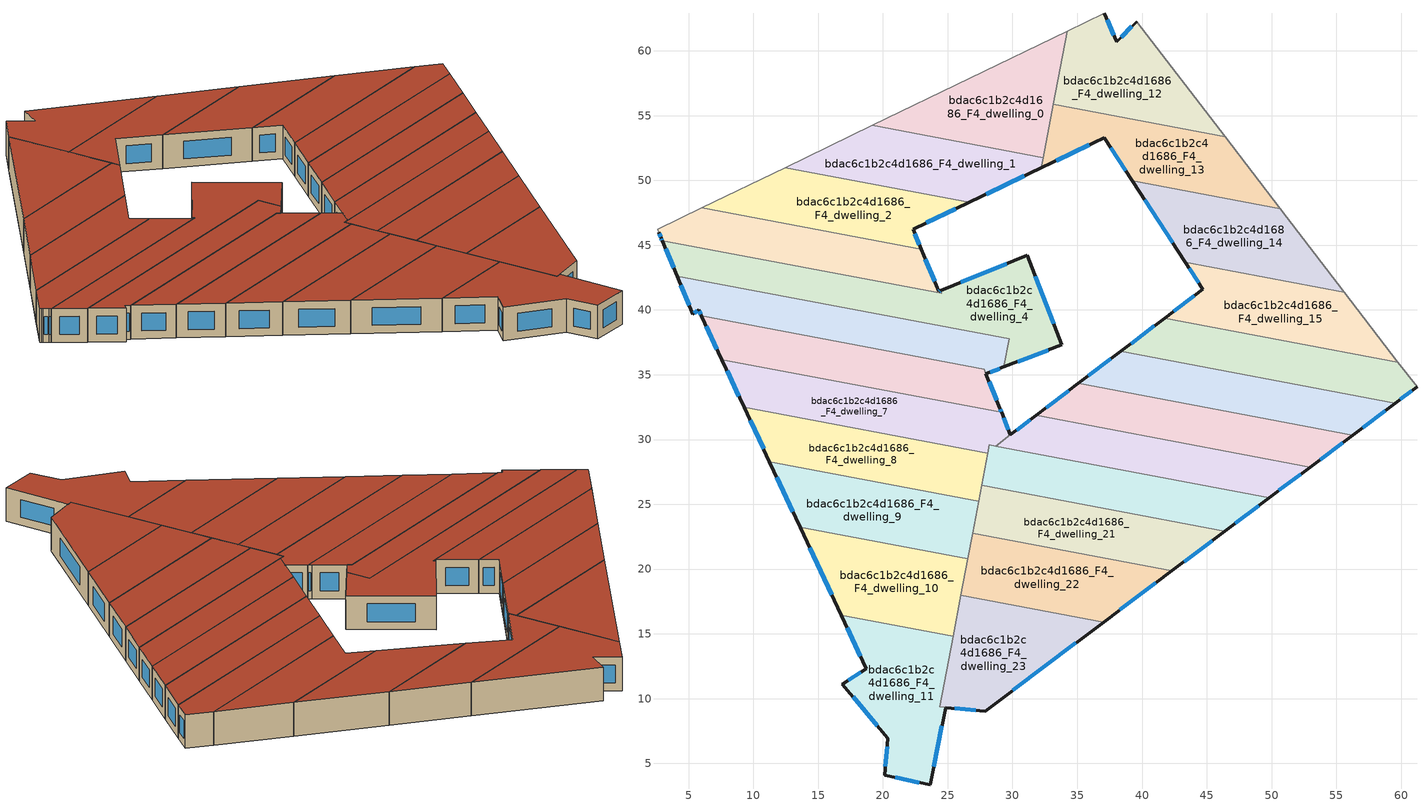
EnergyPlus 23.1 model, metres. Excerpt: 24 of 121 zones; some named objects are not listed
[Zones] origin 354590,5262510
bdac6c1b2c4d1686_F4_dwelling_0
 floor to bdac6c1b2c4d1686_F3_dwelling_0 (EU_floor_Construction): 34.23,61.53 32.39,51.75 19.18,54.24 z12
 wall adiabatic (EU_wall_Construction): 34.23,61.53 19.18,54.24 z12:15
 wall to bdac6c1b2c4d1686_F4_dwelling_1 (EU_wall_Construction): 19.18,54.24 32.39,51.75 z12:15
 wall to bdac6c1b2c4d1686_F4_dwelling_12 (EU_wall_Construction): 33.16,55.86 34.23,61.53 z12:15
 wall to bdac6c1b2c4d1686_F4_dwelling_13 (EU_wall_Construction): 32.39,51.75 33.16,55.86 z12:15
 roof outside (EU_roof_Construction): 32.39,51.75 34.23,61.53 19.18,54.24 z15
bdac6c1b2c4d1686_F4_dwelling_1
 floor to bdac6c1b2c4d1686_F3_dwelling_1 (EU_floor_Construction): 32.39,51.75 32.24,50.97 26.66,48.3 12.45,50.98 19.18,54.24 z12
 wall outside (EU_wall_Construction): 26.66,48.3 32.24,50.97 z12:15
 wall to bdac6c1b2c4d1686_F4_dwelling_2 (EU_wall_Construction): 12.45,50.98 26.66,48.3 z12:15
 wall adiabatic (EU_wall_Construction): 19.18,54.24 12.45,50.98 z12:15
 wall to bdac6c1b2c4d1686_F4_dwelling_13 (EU_wall_Construction): 32.24,50.97 32.39,51.75 z12:15
 window (EU_Window_Construction): 27.97,48.93 30.93,50.34 z12.7:14.3
 roof outside (EU_roof_Construction): 32.24,50.97 32.39,51.75 19.18,54.24 12.45,50.98 26.66,48.3 z15
bdac6c1b2c4d1686_F4_dwelling_10
 floor to bdac6c1b2c4d1686_F3_dwelling_10 (EU_floor_Construction): 26.55,20.8 25.42,14.81 16.79,16.44 13.61,23.24 z12
 wall outside (EU_wall_Construction): 13.61,23.24 16.79,16.44 z12:15
 wall to bdac6c1b2c4d1686_F4_dwelling_9 (EU_wall_Construction): 26.55,20.8 13.61,23.24 z12:15
 wall to bdac6c1b2c4d1686_F4_dwelling_11 (EU_wall_Construction): 16.79,16.44 25.42,14.81 z12:15
 wall to bdac6c1b2c4d1686_F4_dwelling_23 (EU_wall_Construction): 25.42,14.81 26.02,18 z12:15
 wall to bdac6c1b2c4d1686_F4_dwelling_22 (EU_wall_Construction): 26.02,18 26.55,20.8 z12:15
 window (EU_Window_Construction): 14.35,21.64 16.04,18.03 z12.7:14.3
 roof outside (EU_roof_Construction): 25.42,14.81 26.55,20.8 13.61,23.24 16.79,16.44 z15
bdac6c1b2c4d1686_F4_dwelling_11
 floor to bdac6c1b2c4d1686_F3_dwelling_11 (EU_floor_Construction): 25.42,14.81 24.39,9.36 24.84,9.32 23.64,3.35 20.13,4.1 20.39,6.94 16.88,11.12 18.72,12.31 16.79,16.44 z12
 wall outside (EU_wall_Construction): 16.79,16.44 18.72,12.31 16.88,11.12 20.39,6.94 20.13,4.1 23.64,3.35 24.84,9.31 z12:15
 wall to bdac6c1b2c4d1686_F4_dwelling_23 (EU_wall_Construction): 24.84,9.32 24.39,9.36 25.42,14.81 z12:15
 window (EU_Window_Construction): 17.7,10.14 19.57,7.92 / 18.29,12.03 17.31,11.4 / 17.24,15.47 18.27,13.28 / 23.92,4.75 24.56,7.91 / 20.96,3.93 22.82,3.53 / 20.33,6.28 20.19,4.77 z12.7:14.3
 roof outside (EU_roof_Construction): 23.64,3.35 24.84,9.31 24.39,9.36 25.42,14.81 16.79,16.44 18.72,12.31 16.88,11.12 20.39,6.94 20.13,4.1 z15
bdac6c1b2c4d1686_F4_dwelling_12
 floor to bdac6c1b2c4d1686_F3_dwelling_12 (EU_floor_Construction): 39.59,62.24 46.41,53.36 33.16,55.86 34.23,61.53 37.08,62.91 38.04,60.7 z12
 wall outside (EU_wall_Construction): 39.59,62.24 38.04,60.7 37.08,62.91 z12:15
 wall adiabatic (EU_wall_Construction): 46.41,53.36 39.59,62.24 / 37.08,62.91 34.23,61.53 z12:15
 wall to bdac6c1b2c4d1686_F4_dwelling_13 (EU_wall_Construction): 33.16,55.86 46.41,53.36 z12:15
 window (EU_Window_Construction): 39.23,61.88 38.41,61.06 / 37.82,61.22 37.31,62.39 z12.7:14.3
 roof outside (EU_roof_Construction): 46.41,53.36 39.59,62.24 38.04,60.7 37.08,62.91 34.23,61.53 33.16,55.86 z15
bdac6c1b2c4d1686_F4_dwelling_13
 floor to bdac6c1b2c4d1686_F3_dwelling_13 (EU_floor_Construction): 46.41,53.36 50.66,47.83 39.23,49.99 37.08,53.28 32.24,50.97 33.16,55.86 z12
 wall outside (EU_wall_Construction): 32.24,50.97 37.08,53.28 39.23,49.99 z12:15
 wall adiabatic (EU_wall_Construction): 50.66,47.83 46.41,53.36 z12:15
 wall to bdac6c1b2c4d1686_F4_dwelling_14 (EU_wall_Construction): 39.23,49.99 50.66,47.83 z12:15
 window (EU_Window_Construction): 37.59,52.5 38.73,50.76 / 33.38,51.51 35.95,52.73 z12.7:14.3
 roof outside (EU_roof_Construction): 50.66,47.83 46.41,53.36 33.16,55.86 32.24,50.97 37.08,53.28 39.23,49.99 z15
bdac6c1b2c4d1686_F4_dwelling_14
 floor to bdac6c1b2c4d1686_F3_dwelling_14 (EU_floor_Construction): 50.66,47.83 55.6,41.39 43.33,43.7 39.23,49.99 z12
 wall outside (EU_wall_Construction): 39.23,49.99 43.33,43.7 z12:15
 wall to bdac6c1b2c4d1686_F4_dwelling_15 (EU_wall_Construction): 43.33,43.7 55.6,41.39 z12:15
 wall adiabatic (EU_wall_Construction): 55.6,41.39 50.66,47.83 z12:15
 window (EU_Window_Construction): 40.2,48.51 42.37,45.18 z12.7:14.3
 roof outside (EU_roof_Construction): 55.6,41.39 50.66,47.83 39.23,49.99 43.33,43.7 z15
bdac6c1b2c4d1686_F4_dwelling_15
 floor to bdac6c1b2c4d1686_F3_dwelling_15 (EU_floor_Construction): 55.6,41.39 59.75,35.98 41.76,39.37 44.71,41.6 43.33,43.7 z12
 wall outside (EU_wall_Construction): 43.33,43.7 44.71,41.6 41.76,39.37 z12:15
 wall adiabatic (EU_wall_Construction): 59.75,35.98 55.6,41.39 z12:15
 wall to bdac6c1b2c4d1686_F4_dwelling_16 (EU_wall_Construction): 41.76,39.37 59.75,35.98 z12:15
 window (EU_Window_Construction): 44.01,41.08 42.45,39.9 / 43.66,43.21 44.38,42.09 z12.7:14.3
 roof outside (EU_roof_Construction): 59.75,35.98 55.6,41.39 43.33,43.7 44.71,41.6 41.76,39.37 z15
bdac6c1b2c4d1686_F4_dwelling_16
 floor to bdac6c1b2c4d1686_F3_dwelling_16 (EU_floor_Construction): 59.75,35.98 61.22,34.06 59.55,32.81 38.36,36.81 41.76,39.37 z12
 wall outside (EU_wall_Construction): 59.55,32.81 61.22,34.06 / 41.76,39.37 38.36,36.81 z12:15
 wall adiabatic (EU_wall_Construction): 61.22,34.06 59.75,35.98 z12:15
 wall to bdac6c1b2c4d1686_F4_dwelling_17 (EU_wall_Construction): 38.36,36.81 59.55,32.81 z12:15
 window (EU_Window_Construction): 59.95,33.1 60.83,33.77 / 40.96,38.77 39.16,37.41 z12.7:14.3
 roof outside (EU_roof_Construction): 61.22,34.06 59.75,35.98 41.76,39.37 38.36,36.81 59.55,32.81 z15
bdac6c1b2c4d1686_F4_dwelling_17
 floor to bdac6c1b2c4d1686_F3_dwelling_17 (EU_floor_Construction): 59.55,32.81 56.27,30.34 35.09,34.34 38.36,36.81 z12
 wall outside (EU_wall_Construction): 56.27,30.34 59.55,32.81 / 38.36,36.81 35.09,34.34 z12:15
 wall to bdac6c1b2c4d1686_F4_dwelling_18 (EU_wall_Construction): 35.09,34.34 56.27,30.34 z12:15
 window (EU_Window_Construction): 57.04,30.92 58.78,32.23 / 37.59,36.23 35.86,34.92 z12.7:14.3
 roof outside (EU_roof_Construction): 59.55,32.81 38.36,36.81 35.09,34.34 56.27,30.34 z15
bdac6c1b2c4d1686_F4_dwelling_18
 floor to bdac6c1b2c4d1686_F3_dwelling_18 (EU_floor_Construction): 56.27,30.34 52.99,27.88 31.83,31.87 35.09,34.34 z12
 wall outside (EU_wall_Construction): 52.99,27.88 56.27,30.34 / 35.09,34.34 31.83,31.87 z12:15
 wall to bdac6c1b2c4d1686_F4_dwelling_19 (EU_wall_Construction): 31.83,31.87 52.99,27.88 z12:15
 window (EU_Window_Construction): 53.76,28.46 55.5,29.77 / 34.33,33.76 32.6,32.45 z12.7:14.3
 roof outside (EU_roof_Construction): 56.27,30.34 35.09,34.34 31.83,31.87 52.99,27.88 z15
bdac6c1b2c4d1686_F4_dwelling_19
 floor to bdac6c1b2c4d1686_F3_dwelling_19 (EU_floor_Construction): 52.99,27.88 49.83,25.51 28.7,29.5 29.85,30.38 31.83,31.87 z12
 wall outside (EU_wall_Construction): 49.83,25.51 52.99,27.88 / 31.83,31.87 29.85,30.38 z12:15
 wall to bdac6c1b2c4d1686_F4_dwelling_20 (EU_wall_Construction): 28.7,29.5 49.83,25.51 z12:15
 wall to bdac6c1b2c4d1686_F4_dwelling_7 (EU_wall_Construction): 29.84,30.37 28.7,29.5 z12:15
 window (EU_Window_Construction): 50.57,26.07 52.24,27.32 / 31.36,31.52 30.31,30.73 z12.7:14.3
 roof outside (EU_roof_Construction): 52.99,27.88 31.83,31.87 29.85,30.38 28.7,29.5 49.83,25.51 z15
bdac6c1b2c4d1686_F4_dwelling_2
 floor to bdac6c1b2c4d1686_F3_dwelling_2 (EU_floor_Construction): 26.66,48.3 22.33,46.24 22.97,44.67 6.03,47.87 12.45,50.98 z12
 wall outside (EU_wall_Construction): 22.97,44.67 22.33,46.24 26.66,48.3 z12:15
 wall to bdac6c1b2c4d1686_F4_dwelling_3 (EU_wall_Construction): 6.03,47.87 22.97,44.67 z12:15
 wall adiabatic (EU_wall_Construction): 12.45,50.98 6.03,47.87 z12:15
 window (EU_Window_Construction): 23.34,46.72 25.64,47.82 / 22.82,45.04 22.48,45.87 z12.7:14.3
 roof outside (EU_roof_Construction): 26.66,48.3 12.45,50.98 6.03,47.87 22.97,44.67 22.33,46.24 z15
bdac6c1b2c4d1686_F4_dwelling_20
 floor to bdac6c1b2c4d1686_F3_dwelling_20 (EU_floor_Construction): 49.83,25.51 46.39,22.92 27.62,26.47 28.21,29.59 z12
 wall outside (EU_wall_Construction): 46.39,22.92 49.83,25.51 z12:15
 wall to bdac6c1b2c4d1686_F4_dwelling_21 (EU_wall_Construction): 27.62,26.47 46.39,22.92 z12:15
 wall to bdac6c1b2c4d1686_F4_dwelling_8 (EU_wall_Construction): 28.08,28.94 27.62,26.47 z12:15
 wall to bdac6c1b2c4d1686_F4_dwelling_7 (EU_wall_Construction): 28.7,29.5 28.21,29.59 28.08,28.94 z12:15
 window (EU_Window_Construction): 47.19,23.53 49.02,24.9 z12.7:14.3
 roof outside (EU_roof_Construction): 49.83,25.51 28.21,29.59 27.62,26.47 46.39,22.92 z15
bdac6c1b2c4d1686_F4_dwelling_21
 floor to bdac6c1b2c4d1686_F3_dwelling_21 (EU_floor_Construction): 46.39,22.92 42.31,19.87 26.92,22.77 27.62,26.47 z12
 wall outside (EU_wall_Construction): 42.31,19.87 46.39,22.92 z12:15
 wall to bdac6c1b2c4d1686_F4_dwelling_22 (EU_wall_Construction): 26.92,22.77 42.31,19.87 z12:15
 wall to bdac6c1b2c4d1686_F4_dwelling_9 (EU_wall_Construction): 27.38,25.24 26.92,22.77 z12:15
 wall to bdac6c1b2c4d1686_F4_dwelling_8 (EU_wall_Construction): 27.62,26.47 27.39,25.24 z12:15
 window (EU_Window_Construction): 43.27,20.59 45.43,22.21 z12.7:14.3
 roof outside (EU_roof_Construction): 46.39,22.92 27.62,26.47 26.92,22.77 42.31,19.87 z15
bdac6c1b2c4d1686_F4_dwelling_22
 floor to bdac6c1b2c4d1686_F3_dwelling_22 (EU_floor_Construction): 42.31,19.87 37.05,15.92 26.02,18 26.92,22.77 z12
 wall outside (EU_wall_Construction): 37.05,15.92 42.31,19.87 z12:15
 wall to bdac6c1b2c4d1686_F4_dwelling_23 (EU_wall_Construction): 26.02,18 37.05,15.92 z12:15
 wall to bdac6c1b2c4d1686_F4_dwelling_9 (EU_wall_Construction): 26.92,22.77 26.55,20.8 z12:15
 window (EU_Window_Construction): 38.28,16.84 41.08,18.94 z12.7:14.3
 roof outside (EU_roof_Construction): 42.31,19.87 26.92,22.77 26.02,18 37.05,15.92 z15
bdac6c1b2c4d1686_F4_dwelling_23
 floor to bdac6c1b2c4d1686_F3_dwelling_23 (EU_floor_Construction): 37.05,15.92 27.88,9.04 24.84,9.31 24.39,9.36 26.02,18 z12
 wall outside (EU_wall_Construction): 24.84,9.31 27.88,9.04 37.05,15.92 z12:15
 window (EU_Window_Construction): 30.03,10.65 34.9,14.3 / 25.55,9.25 27.17,9.1 z12.7:14.3
 roof outside (EU_roof_Construction): 37.05,15.92 26.02,18 24.39,9.36 27.88,9.04 z15
bdac6c1b2c4d1686_F4_dwelling_3
 floor to bdac6c1b2c4d1686_F3_dwelling_3 (EU_floor_Construction): 22.97,44.67 24.3,41.44 24.44,41.5 24.53,41.29 2.96,45.36 2.89,45.53 2.7,45.99 2.66,46.08 2.6,46.22 6.03,47.87 z12
 wall outside (EU_wall_Construction): 24.44,41.5 24.3,41.44 22.97,44.67 / 2.7,45.99 2.89,45.53 2.96,45.36 z12:15
 wall adiabatic (EU_wall_Construction): 6.03,47.87 2.6,46.22 2.66,46.08 2.7,45.99 z12:15
 wall to bdac6c1b2c4d1686_F4_dwelling_4 (EU_wall_Construction): 2.96,45.36 24.53,41.29 24.44,41.5 z12:15
 window (EU_Window_Construction): 23.99,42.2 23.28,43.92 / 24.41,41.48 24.33,41.45 / 2.91,45.49 2.95,45.4 / 2.75,45.88 2.85,45.63 z12.7:14.3
 roof outside (EU_roof_Construction): 24.53,41.29 24.44,41.5 24.3,41.44 22.97,44.67 6.03,47.87 2.6,46.22 2.66,46.08 2.7,45.99 2.89,45.53 2.96,45.36 z15
bdac6c1b2c4d1686_F4_dwelling_4
 floor to bdac6c1b2c4d1686_F3_dwelling_4 (EU_floor_Construction): 31.14,44.22 33.82,37.3 29.34,35.6 29.75,37.77 4.11,42.61 2.96,45.36 24.53,41.29 24.44,41.5 z12
 wall outside (EU_wall_Construction): 29.34,35.6 33.82,37.3 31.14,44.22 24.44,41.5 / 2.96,45.36 4.11,42.61 z12:15
 wall to bdac6c1b2c4d1686_F4_dwelling_5 (EU_wall_Construction): 4.11,42.61 29.75,37.77 29.34,35.6 z12:15
 window (EU_Window_Construction): 33.19,38.93 31.77,42.59 / 30.39,36 32.77,36.9 / 3.23,44.71 3.84,43.26 / 29.57,43.58 26.01,42.14 z12.7:14.3
 roof outside (EU_roof_Construction): 33.82,37.3 31.14,44.22 24.44,41.5 24.53,41.29 2.96,45.36 4.11,42.61 29.75,37.77 29.34,35.6 z15
bdac6c1b2c4d1686_F4_dwelling_5
 floor to bdac6c1b2c4d1686_F3_dwelling_5 (EU_floor_Construction): 29.75,37.77 29.34,35.6 27.96,35.08 27.82,35.43 5.99,39.55 5.77,40 5.34,39.68 4.11,42.61 z12
 wall outside (EU_wall_Construction): 4.11,42.61 5.34,39.68 5.77,40 5.99,39.55 / 27.96,35.08 29.34,35.6 z12:15
 wall to bdac6c1b2c4d1686_F4_dwelling_6 (EU_wall_Construction): 5.99,39.55 27.81,35.43 / 27.82,35.43 27.96,35.08 z12:15
 window (EU_Window_Construction): 5.82,39.89 5.94,39.65 / 5.44,39.75 5.67,39.92 / 4.4,41.92 5.05,40.37 / 28.28,35.2 29.02,35.48 z12.7:14.3
 roof outside (EU_roof_Construction): 29.34,35.6 29.75,37.77 4.11,42.61 5.34,39.68 5.77,40 5.99,39.55 27.82,35.43 27.96,35.08 z15
bdac6c1b2c4d1686_F4_dwelling_6
 floor to bdac6c1b2c4d1686_F3_dwelling_6 (EU_floor_Construction): 27.81,35.43 29.16,32.09 7.57,36.16 5.99,39.55 z12
 wall outside (EU_wall_Construction): 29.16,32.09 29.03,32.4 27.96,35.08 / 5.99,39.55 7.57,36.16 z12:15
 wall to bdac6c1b2c4d1686_F4_dwelling_7 (EU_wall_Construction): 7.57,36.16 29.16,32.09 z12:15
 window (EU_Window_Construction): 29.13,32.16 29.06,32.33 / 6.36,38.75 7.2,36.96 / 28.78,33.03 28.21,34.45 z12.7:14.3
 roof outside (EU_roof_Construction): 29.16,32.09 27.81,35.43 5.99,39.55 7.57,36.16 z15
bdac6c1b2c4d1686_F4_dwelling_7
 floor to bdac6c1b2c4d1686_F3_dwelling_7 (EU_floor_Construction): 29.16,32.09 29.85,30.37 28.7,29.5 28.21,29.59 28.08,28.94 9.28,32.49 7.57,36.16 z12
 wall outside (EU_wall_Construction): 7.57,36.16 9.28,32.49 / 29.85,30.37 29.16,32.09 z12:15
 wall to bdac6c1b2c4d1686_F4_dwelling_8 (EU_wall_Construction): 9.28,32.49 28.08,28.94 z12:15
 window (EU_Window_Construction): 7.97,35.3 8.88,33.35 / 29.69,30.77 29.32,31.69 z12.7:14.3
 roof outside (EU_roof_Construction): 28.7,29.5 29.85,30.37 29.16,32.09 7.57,36.16 9.28,32.49 28.08,28.94 28.21,29.59 z15
bdac6c1b2c4d1686_F4_dwelling_8
 floor to bdac6c1b2c4d1686_F3_dwelling_8 (EU_floor_Construction): 28.08,28.94 27.39,25.24 11.25,28.29 9.28,32.49 z12
 wall outside (EU_wall_Construction): 9.28,32.49 11.25,28.29 z12:15
 wall to bdac6c1b2c4d1686_F4_dwelling_9 (EU_wall_Construction): 11.25,28.29 27.39,25.24 z12:15
 window (EU_Window_Construction): 9.75,31.5 10.79,29.27 z12.7:14.3
 roof outside (EU_roof_Construction): 27.39,25.24 28.08,28.94 9.28,32.49 11.25,28.29 z15
bdac6c1b2c4d1686_F4_dwelling_9
 floor to bdac6c1b2c4d1686_F3_dwelling_9 (EU_floor_Construction): 27.39,25.24 26.55,20.8 13.61,23.24 11.25,28.29 z12
 wall outside (EU_wall_Construction): 11.25,28.29 13.61,23.24 z12:15
 window (EU_Window_Construction): 11.8,27.1 13.05,24.43 z12.7:14.3
 roof outside (EU_roof_Construction): 26.55,20.8 27.39,25.24 11.25,28.29 13.61,23.24 z15
[Building]
EU S2 Campaign: North Axis=0; Terrain=City; Solar Distribution=FullExterior
[Site:Location]
Budapest.Ferenc.Liszt.Intl.AP: Latitude=47.437; Longitude=19.256; Time Zone=1; Elevation=185
[SizingPeriod:WeatherFileDays]
AnnualSizingPeriod: Begin Month=1; Begin Day of Month=1; End Month=12; End Day of Month=31; Day of Week for Start Day=Monday; Use Weather File Daylight Saving Period=No; Use Weather File Rain and Snow Indicators=No
[MATERIAL]
EU_InternalMass_Material: Roughness=MediumRough; Thickness=0.1; Conductivity=1; Density=1800; Specific Heat=900; Thermal Absorptance=0.9; Solar Absorptance=0.7; Visible Absorptance=0.7
[MATERIAL:NOMASS] Roughness=MediumRough; Thermal Absorptance=0.9; Solar Absorptance=0.7; Visible Absorptance=0.7
Name | Thermal Resistance
EU_wall_NoMass | 0.832559
EU_roof_NoMass | 1.39638
EU_floor_NoMass | 0.872794
[WINDOWMATERIAL:SIMPLEGLAZINGSYSTEM]
EU_Window_SimpleGlazing: UFactor=2.79869; Solar Heat Gain Coefficient=0.75; Visible Transmittance=0.75
[CONSTRUCTION]
EU_wall_Construction: EU_wall_NoMass
EU_roof_Construction: EU_roof_NoMass
EU_floor_Construction: EU_floor_NoMass
EU_Window_Construction: EU_Window_SimpleGlazing
EU_InternalMass_Construction: EU_InternalMass_Material
[ZONE] Type=1; Multiplier=1; Ceiling Height=autocalculate; Floor Area=autocalculate; Part of Total Floor Area=Yes
Name | Volume
bdac6c1b2c4d1686_F4_dwelling_0 | 200.696
bdac6c1b2c4d1686_F4_dwelling_1 | 191.958
bdac6c1b2c4d1686_F4_dwelling_10 | 200.679
bdac6c1b2c4d1686_F4_dwelling_11 | 208.266
bdac6c1b2c4d1686_F4_dwelling_12 | 196.053
bdac6c1b2c4d1686_F4_dwelling_13 | 196.281
bdac6c1b2c4d1686_F4_dwelling_14; bdac6c1b2c4d1686_F4_dwelling_18 | 195.818
bdac6c1b2c4d1686_F4_dwelling_15 | 196.098
bdac6c1b2c4d1686_F4_dwelling_16 | 196.034
bdac6c1b2c4d1686_F4_dwelling_17; bdac6c1b2c4d1686_F4_dwelling_20 | 196.055
bdac6c1b2c4d1686_F4_dwelling_19 | 188.096
bdac6c1b2c4d1686_F4_dwelling_2 | 189.875
bdac6c1b2c4d1686_F4_dwelling_21 | 196.013
bdac6c1b2c4d1686_F4_dwelling_22 | 196.066
bdac6c1b2c4d1686_F4_dwelling_23 | 188.484
bdac6c1b2c4d1686_F4_dwelling_3 | 183.142
bdac6c1b2c4d1686_F4_dwelling_4 | 293.321
bdac6c1b2c4d1686_F4_dwelling_5 | 200.999
bdac6c1b2c4d1686_F4_dwelling_6 | 200.817
bdac6c1b2c4d1686_F4_dwelling_7 | 208.397
bdac6c1b2c4d1686_F4_dwelling_8 | 200.723
bdac6c1b2c4d1686_F4_dwelling_9 | 200.68
[INTERNALMASS] Construction=EU_InternalMass_Construction
Name | Zone or ZoneList | Surface Area
bdac6c1b2c4d1686_F4_dwelling_0_EU_InternalMass | bdac6c1b2c4d1686_F4_dwelling_0 | 66.8987
bdac6c1b2c4d1686_F4_dwelling_1_EU_InternalMass | bdac6c1b2c4d1686_F4_dwelling_1 | 63.9911
bdac6c1b2c4d1686_F4_dwelling_2_EU_InternalMass | bdac6c1b2c4d1686_F4_dwelling_2 | 63.2865
bdac6c1b2c4d1686_F4_dwelling_3_EU_InternalMass | bdac6c1b2c4d1686_F4_dwelling_3 | 61.0461
bdac6c1b2c4d1686_F4_dwelling_4_EU_InternalMass | bdac6c1b2c4d1686_F4_dwelling_4 | 97.7735
bdac6c1b2c4d1686_F4_dwelling_5_EU_InternalMass | bdac6c1b2c4d1686_F4_dwelling_5 | 66.9999
bdac6c1b2c4d1686_F4_dwelling_6_EU_InternalMass | bdac6c1b2c4d1686_F4_dwelling_6 | 66.9465
bdac6c1b2c4d1686_F4_dwelling_7_EU_InternalMass | bdac6c1b2c4d1686_F4_dwelling_7 | 69.4621
bdac6c1b2c4d1686_F4_dwelling_8_EU_InternalMass | bdac6c1b2c4d1686_F4_dwelling_8 | 66.9076
bdac6c1b2c4d1686_F4_dwelling_9_EU_InternalMass | bdac6c1b2c4d1686_F4_dwelling_9 | 66.8936
bdac6c1b2c4d1686_F4_dwelling_10_EU_InternalMass | bdac6c1b2c4d1686_F4_dwelling_10 | 66.893
bdac6c1b2c4d1686_F4_dwelling_11_EU_InternalMass | bdac6c1b2c4d1686_F4_dwelling_11 | 69.4225
bdac6c1b2c4d1686_F4_dwelling_12_EU_InternalMass | bdac6c1b2c4d1686_F4_dwelling_12 | 65.3509
bdac6c1b2c4d1686_F4_dwelling_13_EU_InternalMass | bdac6c1b2c4d1686_F4_dwelling_13 | 65.429
bdac6c1b2c4d1686_F4_dwelling_14_EU_InternalMass | bdac6c1b2c4d1686_F4_dwelling_14 | 65.2725
bdac6c1b2c4d1686_F4_dwelling_15_EU_InternalMass | bdac6c1b2c4d1686_F4_dwelling_15 | 65.3659
bdac6c1b2c4d1686_F4_dwelling_16_EU_InternalMass | bdac6c1b2c4d1686_F4_dwelling_16 | 65.3446
bdac6c1b2c4d1686_F4_dwelling_17_EU_InternalMass | bdac6c1b2c4d1686_F4_dwelling_17 | 65.3519
bdac6c1b2c4d1686_F4_dwelling_18_EU_InternalMass | bdac6c1b2c4d1686_F4_dwelling_18 | 65.2725
bdac6c1b2c4d1686_F4_dwelling_19_EU_InternalMass | bdac6c1b2c4d1686_F4_dwelling_19 | 62.6951
bdac6c1b2c4d1686_F4_dwelling_20_EU_InternalMass | bdac6c1b2c4d1686_F4_dwelling_20 | 65.3517
bdac6c1b2c4d1686_F4_dwelling_21_EU_InternalMass | bdac6c1b2c4d1686_F4_dwelling_21 | 65.3377
bdac6c1b2c4d1686_F4_dwelling_22_EU_InternalMass | bdac6c1b2c4d1686_F4_dwelling_22 | 65.3554
bdac6c1b2c4d1686_F4_dwelling_23_EU_InternalMass | bdac6c1b2c4d1686_F4_dwelling_23 | 62.8266
[OTHEREQUIPMENT] Fuel Type=Electricity; Design Level Calculation Method=Watts/Area; Power per Zone Floor Area=1; Fraction Latent=0; Fraction Radiant=0; Fraction Lost=0; Carbon Dioxide Generation Rate=0; EndUse Subcategory=EU_Step8_InternalGains
Name | Zone or ZoneList or Space or SpaceList | Schedule
EU_Step8_InternalGain_bdac6c1b2c4d1686_F4_dwelling_0_f000 | bdac6c1b2c4d1686_F4_dwelling_0 | EU_Step8_GainSchedule_bdac6c1b2c4d1686_F4_dwelling_0_f000
EU_Step8_InternalGain_bdac6c1b2c4d1686_F4_dwelling_1_f000 | bdac6c1b2c4d1686_F4_dwelling_1 | EU_Step8_GainSchedule_bdac6c1b2c4d1686_F4_dwelling_1_f000
EU_Step8_InternalGain_bdac6c1b2c4d1686_F4_dwelling_2_f000 | bdac6c1b2c4d1686_F4_dwelling_2 | EU_Step8_GainSchedule_bdac6c1b2c4d1686_F4_dwelling_2_f000
EU_Step8_InternalGain_bdac6c1b2c4d1686_F4_dwelling_3_f000 | bdac6c1b2c4d1686_F4_dwelling_3 | EU_Step8_GainSchedule_bdac6c1b2c4d1686_F4_dwelling_3_f000
EU_Step8_InternalGain_bdac6c1b2c4d1686_F4_dwelling_4_f000 | bdac6c1b2c4d1686_F4_dwelling_4 | EU_Step8_GainSchedule_bdac6c1b2c4d1686_F4_dwelling_4_f000
EU_Step8_InternalGain_bdac6c1b2c4d1686_F4_dwelling_5_f000 | bdac6c1b2c4d1686_F4_dwelling_5 | EU_Step8_GainSchedule_bdac6c1b2c4d1686_F4_dwelling_5_f000
EU_Step8_InternalGain_bdac6c1b2c4d1686_F4_dwelling_6_f000 | bdac6c1b2c4d1686_F4_dwelling_6 | EU_Step8_GainSchedule_bdac6c1b2c4d1686_F4_dwelling_6_f000
EU_Step8_InternalGain_bdac6c1b2c4d1686_F4_dwelling_7_f000 | bdac6c1b2c4d1686_F4_dwelling_7 | EU_Step8_GainSchedule_bdac6c1b2c4d1686_F4_dwelling_7_f000
EU_Step8_InternalGain_bdac6c1b2c4d1686_F4_dwelling_8_f000 | bdac6c1b2c4d1686_F4_dwelling_8 | EU_Step8_GainSchedule_bdac6c1b2c4d1686_F4_dwelling_8_f000
EU_Step8_InternalGain_bdac6c1b2c4d1686_F4_dwelling_9_f000 | bdac6c1b2c4d1686_F4_dwelling_9 | EU_Step8_GainSchedule_bdac6c1b2c4d1686_F4_dwelling_9_f000
EU_Step8_InternalGain_bdac6c1b2c4d1686_F4_dwelling_10_f000 | bdac6c1b2c4d1686_F4_dwelling_10 | EU_Step8_GainSchedule_bdac6c1b2c4d1686_F4_dwelling_10_f000
EU_Step8_InternalGain_bdac6c1b2c4d1686_F4_dwelling_11_f000 | bdac6c1b2c4d1686_F4_dwelling_11 | EU_Step8_GainSchedule_bdac6c1b2c4d1686_F4_dwelling_11_f000
EU_Step8_InternalGain_bdac6c1b2c4d1686_F4_dwelling_12_f000 | bdac6c1b2c4d1686_F4_dwelling_12 | EU_Step8_GainSchedule_bdac6c1b2c4d1686_F4_dwelling_12_f000
EU_Step8_InternalGain_bdac6c1b2c4d1686_F4_dwelling_13_f000 | bdac6c1b2c4d1686_F4_dwelling_13 | EU_Step8_GainSchedule_bdac6c1b2c4d1686_F4_dwelling_13_f000
EU_Step8_InternalGain_bdac6c1b2c4d1686_F4_dwelling_14_f000 | bdac6c1b2c4d1686_F4_dwelling_14 | EU_Step8_GainSchedule_bdac6c1b2c4d1686_F4_dwelling_14_f000
EU_Step8_InternalGain_bdac6c1b2c4d1686_F4_dwelling_15_f000 | bdac6c1b2c4d1686_F4_dwelling_15 | EU_Step8_GainSchedule_bdac6c1b2c4d1686_F4_dwelling_15_f000
EU_Step8_InternalGain_bdac6c1b2c4d1686_F4_dwelling_16_f000 | bdac6c1b2c4d1686_F4_dwelling_16 | EU_Step8_GainSchedule_bdac6c1b2c4d1686_F4_dwelling_16_f000
EU_Step8_InternalGain_bdac6c1b2c4d1686_F4_dwelling_17_f000 | bdac6c1b2c4d1686_F4_dwelling_17 | EU_Step8_GainSchedule_bdac6c1b2c4d1686_F4_dwelling_17_f000
EU_Step8_InternalGain_bdac6c1b2c4d1686_F4_dwelling_18_f000 | bdac6c1b2c4d1686_F4_dwelling_18 | EU_Step8_GainSchedule_bdac6c1b2c4d1686_F4_dwelling_18_f000
EU_Step8_InternalGain_bdac6c1b2c4d1686_F4_dwelling_19_f000 | bdac6c1b2c4d1686_F4_dwelling_19 | EU_Step8_GainSchedule_bdac6c1b2c4d1686_F4_dwelling_19_f000
EU_Step8_InternalGain_bdac6c1b2c4d1686_F4_dwelling_20_f000 | bdac6c1b2c4d1686_F4_dwelling_20 | EU_Step8_GainSchedule_bdac6c1b2c4d1686_F4_dwelling_20_f000
EU_Step8_InternalGain_bdac6c1b2c4d1686_F4_dwelling_21_f000 | bdac6c1b2c4d1686_F4_dwelling_21 | EU_Step8_GainSchedule_bdac6c1b2c4d1686_F4_dwelling_21_f000
EU_Step8_InternalGain_bdac6c1b2c4d1686_F4_dwelling_22_f000 | bdac6c1b2c4d1686_F4_dwelling_22 | EU_Step8_GainSchedule_bdac6c1b2c4d1686_F4_dwelling_22_f000
EU_Step8_InternalGain_bdac6c1b2c4d1686_F4_dwelling_23_f000 | bdac6c1b2c4d1686_F4_dwelling_23 | EU_Step8_GainSchedule_bdac6c1b2c4d1686_F4_dwelling_23_f000
[ZONEVENTILATION:DESIGNFLOWRATE] Schedule=EU_AlwaysOn; Design Flow Rate Calculation Method=AirChanges/Hour; Air Changes per Hour=0.475469; Ventilation Type=Natural; Fan Pressure Rise=0; Fan Total Efficiency=1; Constant Term Coefficient=1; Temperature Term Coefficient=0; Velocity Term Coefficient=0; Velocity Squared Term Coefficient=0; Minimum Indoor Temperature=-100; Maximum Indoor Temperature=100; Delta Temperature=-100; Minimum Outdoor Temperature=-100; Maximum Outdoor Temperature=100; Maximum Wind Speed=40
Name | Zone or ZoneList or Space or SpaceList
EU_ConstantAir_bdac6c1b2c4d1686_F4_dwelling_0 | bdac6c1b2c4d1686_F4_dwelling_0
EU_ConstantAir_bdac6c1b2c4d1686_F4_dwelling_1 | bdac6c1b2c4d1686_F4_dwelling_1
EU_ConstantAir_bdac6c1b2c4d1686_F4_dwelling_2 | bdac6c1b2c4d1686_F4_dwelling_2
EU_ConstantAir_bdac6c1b2c4d1686_F4_dwelling_3 | bdac6c1b2c4d1686_F4_dwelling_3
EU_ConstantAir_bdac6c1b2c4d1686_F4_dwelling_4 | bdac6c1b2c4d1686_F4_dwelling_4
EU_ConstantAir_bdac6c1b2c4d1686_F4_dwelling_5 | bdac6c1b2c4d1686_F4_dwelling_5
EU_ConstantAir_bdac6c1b2c4d1686_F4_dwelling_6 | bdac6c1b2c4d1686_F4_dwelling_6
EU_ConstantAir_bdac6c1b2c4d1686_F4_dwelling_7 | bdac6c1b2c4d1686_F4_dwelling_7
EU_ConstantAir_bdac6c1b2c4d1686_F4_dwelling_8 | bdac6c1b2c4d1686_F4_dwelling_8
EU_ConstantAir_bdac6c1b2c4d1686_F4_dwelling_9 | bdac6c1b2c4d1686_F4_dwelling_9
EU_ConstantAir_bdac6c1b2c4d1686_F4_dwelling_10 | bdac6c1b2c4d1686_F4_dwelling_10
EU_ConstantAir_bdac6c1b2c4d1686_F4_dwelling_11 | bdac6c1b2c4d1686_F4_dwelling_11
EU_ConstantAir_bdac6c1b2c4d1686_F4_dwelling_12 | bdac6c1b2c4d1686_F4_dwelling_12
EU_ConstantAir_bdac6c1b2c4d1686_F4_dwelling_13 | bdac6c1b2c4d1686_F4_dwelling_13
EU_ConstantAir_bdac6c1b2c4d1686_F4_dwelling_14 | bdac6c1b2c4d1686_F4_dwelling_14
EU_ConstantAir_bdac6c1b2c4d1686_F4_dwelling_15 | bdac6c1b2c4d1686_F4_dwelling_15
EU_ConstantAir_bdac6c1b2c4d1686_F4_dwelling_16 | bdac6c1b2c4d1686_F4_dwelling_16
EU_ConstantAir_bdac6c1b2c4d1686_F4_dwelling_17 | bdac6c1b2c4d1686_F4_dwelling_17
EU_ConstantAir_bdac6c1b2c4d1686_F4_dwelling_18 | bdac6c1b2c4d1686_F4_dwelling_18
EU_ConstantAir_bdac6c1b2c4d1686_F4_dwelling_19 | bdac6c1b2c4d1686_F4_dwelling_19
EU_ConstantAir_bdac6c1b2c4d1686_F4_dwelling_20 | bdac6c1b2c4d1686_F4_dwelling_20
EU_ConstantAir_bdac6c1b2c4d1686_F4_dwelling_21 | bdac6c1b2c4d1686_F4_dwelling_21
EU_ConstantAir_bdac6c1b2c4d1686_F4_dwelling_22 | bdac6c1b2c4d1686_F4_dwelling_22
EU_ConstantAir_bdac6c1b2c4d1686_F4_dwelling_23 | bdac6c1b2c4d1686_F4_dwelling_23
[HVACTEMPLATE:ZONE:IDEALLOADSAIRSYSTEM] System Availability Schedule=EU_AlwaysOn; Maximum Heating Supply Air Temperature=50; Minimum Cooling Supply Air Temperature=13; Maximum Heating Supply Air Humidity Ratio=0.0156; Minimum Cooling Supply Air Humidity Ratio=0.0077; Heating Limit=NoLimit; Cooling Limit=NoLimit; Heating Availability Schedule=EU_AlwaysOn; Cooling Availability Schedule=EU_CoolingOff; Dehumidification Control Type=ConstantSensibleHeatRatio; Cooling Sensible Heat Ratio=0.7; Dehumidification Setpoint=60; Humidification Control Type=None; Humidification Setpoint=30; Outdoor Air Method=None; Outdoor Air Flow Rate per Person=0.00944; Outdoor Air Flow Rate per Zone Floor Area=0; Outdoor Air Flow Rate per Zone=0; Demand Controlled Ventilation Type=None; Outdoor Air Economizer Type=NoEconomizer; Heat Recovery Type=None; Sensible Heat Recovery Effectiveness=0.7; Latent Heat Recovery Effectiveness=0.65
Name | Template Thermostat
bdac6c1b2c4d1686_F4_dwelling_0 | EU_HeatOnly_bdac6c1b2c4d1686_F4_dwelling_0
bdac6c1b2c4d1686_F4_dwelling_1 | EU_HeatOnly_bdac6c1b2c4d1686_F4_dwelling_1
bdac6c1b2c4d1686_F4_dwelling_2 | EU_HeatOnly_bdac6c1b2c4d1686_F4_dwelling_2
bdac6c1b2c4d1686_F4_dwelling_3 | EU_HeatOnly_bdac6c1b2c4d1686_F4_dwelling_3
bdac6c1b2c4d1686_F4_dwelling_4 | EU_HeatOnly_bdac6c1b2c4d1686_F4_dwelling_4
bdac6c1b2c4d1686_F4_dwelling_5 | EU_HeatOnly_bdac6c1b2c4d1686_F4_dwelling_5
bdac6c1b2c4d1686_F4_dwelling_6 | EU_HeatOnly_bdac6c1b2c4d1686_F4_dwelling_6
bdac6c1b2c4d1686_F4_dwelling_7 | EU_HeatOnly_bdac6c1b2c4d1686_F4_dwelling_7
bdac6c1b2c4d1686_F4_dwelling_8 | EU_HeatOnly_bdac6c1b2c4d1686_F4_dwelling_8
bdac6c1b2c4d1686_F4_dwelling_9 | EU_HeatOnly_bdac6c1b2c4d1686_F4_dwelling_9
bdac6c1b2c4d1686_F4_dwelling_10 | EU_HeatOnly_bdac6c1b2c4d1686_F4_dwelling_10
bdac6c1b2c4d1686_F4_dwelling_11 | EU_HeatOnly_bdac6c1b2c4d1686_F4_dwelling_11
bdac6c1b2c4d1686_F4_dwelling_12 | EU_HeatOnly_bdac6c1b2c4d1686_F4_dwelling_12
bdac6c1b2c4d1686_F4_dwelling_13 | EU_HeatOnly_bdac6c1b2c4d1686_F4_dwelling_13
bdac6c1b2c4d1686_F4_dwelling_14 | EU_HeatOnly_bdac6c1b2c4d1686_F4_dwelling_14
bdac6c1b2c4d1686_F4_dwelling_15 | EU_HeatOnly_bdac6c1b2c4d1686_F4_dwelling_15
bdac6c1b2c4d1686_F4_dwelling_16 | EU_HeatOnly_bdac6c1b2c4d1686_F4_dwelling_16
bdac6c1b2c4d1686_F4_dwelling_17 | EU_HeatOnly_bdac6c1b2c4d1686_F4_dwelling_17
bdac6c1b2c4d1686_F4_dwelling_18 | EU_HeatOnly_bdac6c1b2c4d1686_F4_dwelling_18
bdac6c1b2c4d1686_F4_dwelling_19 | EU_HeatOnly_bdac6c1b2c4d1686_F4_dwelling_19
bdac6c1b2c4d1686_F4_dwelling_20 | EU_HeatOnly_bdac6c1b2c4d1686_F4_dwelling_20
bdac6c1b2c4d1686_F4_dwelling_21 | EU_HeatOnly_bdac6c1b2c4d1686_F4_dwelling_21
bdac6c1b2c4d1686_F4_dwelling_22 | EU_HeatOnly_bdac6c1b2c4d1686_F4_dwelling_22
bdac6c1b2c4d1686_F4_dwelling_23 | EU_HeatOnly_bdac6c1b2c4d1686_F4_dwelling_23
[SIZING:ZONE] Zone Cooling Design Supply Air Temperature Input Method=SupplyAirTemperature; Zone Cooling Design Supply Air Temperature=13; Zone Heating Design Supply Air Temperature Input Method=SupplyAirTemperature; Zone Heating Design Supply Air Temperature=50; Zone Cooling Design Supply Air Humidity Ratio=0.008; Zone Heating Design Supply Air Humidity Ratio=0.008; Cooling Design Air Flow Method=DesignDay; Cooling Design Air Flow Rate=0; Cooling Minimum Air Flow per Zone Floor Area=0.000762; Cooling Minimum Air Flow=0; Cooling Minimum Air Flow Fraction=0.2; Heating Design Air Flow Method=DesignDay; Heating Design Air Flow Rate=0; Heating Maximum Air Flow per Zone Floor Area=0.002032; Heating Maximum Air Flow=0.141576; Heating Maximum Air Flow Fraction=0.3; Account for Dedicated Outdoor Air System=No; Dedicated Outdoor Air System Control Strategy=NeutralSupplyAir; Dedicated Outdoor Air Low Setpoint Temperature for Design=autosize; Dedicated Outdoor Air High Setpoint Temperature for Design=autosize; Zone Load Sizing Method=Sensible Load Only No Latent Load; Zone Latent Cooling Design Supply Air Humidity Ratio Input Method=HumidityRatioDifference; Zone Cooling Design Supply Air Humidity Ratio Difference=0.005; Zone Latent Heating Design Supply Air Humidity Ratio Input Method=HumidityRatioDifference; Zone Humidification Design Supply Air Humidity Ratio Difference=0.005
bdac6c1b2c4d1686_F4_dwelling_0; bdac6c1b2c4d1686_F4_dwelling_1; bdac6c1b2c4d1686_F4_dwelling_2; bdac6c1b2c4d1686_F4_dwelling_3; bdac6c1b2c4d1686_F4_dwelling_4; bdac6c1b2c4d1686_F4_dwelling_5; bdac6c1b2c4d1686_F4_dwelling_6; bdac6c1b2c4d1686_F4_dwelling_7; bdac6c1b2c4d1686_F4_dwelling_8; bdac6c1b2c4d1686_F4_dwelling_9; bdac6c1b2c4d1686_F4_dwelling_10; bdac6c1b2c4d1686_F4_dwelling_11; bdac6c1b2c4d1686_F4_dwelling_12; bdac6c1b2c4d1686_F4_dwelling_13; bdac6c1b2c4d1686_F4_dwelling_14; bdac6c1b2c4d1686_F4_dwelling_15; bdac6c1b2c4d1686_F4_dwelling_16; bdac6c1b2c4d1686_F4_dwelling_17; bdac6c1b2c4d1686_F4_dwelling_18; bdac6c1b2c4d1686_F4_dwelling_19; bdac6c1b2c4d1686_F4_dwelling_20; bdac6c1b2c4d1686_F4_dwelling_21; bdac6c1b2c4d1686_F4_dwelling_22; bdac6c1b2c4d1686_F4_dwelling_23
[SCHEDULE:CONSTANT]
Name | Hourly Value
EU_AlwaysOn | 1
EU_CoolingOff | 0
[SCHEDULE:FILE] Column Number=1; Rows to Skip at Top=0; Number of Hours of Data=8760; Column Separator=Comma; Interpolate to Timestep=No; Minutes per Item=60; Adjust Schedule for Daylight Savings=Yes
Name | File
EU_Step8_GainSchedule_bdac6c1b2c4d1686_F4_dwelling_0_f000 | ../../schedules/bdac6c1b2c4d1686/bdac6c1b2c4d1686_F4_dwelling_0_f000_gain.csv
EU_Step8_GainSchedule_bdac6c1b2c4d1686_F4_dwelling_1_f000 | ../../schedules/bdac6c1b2c4d1686/bdac6c1b2c4d1686_F4_dwelling_1_f000_gain.csv
EU_Step8_GainSchedule_bdac6c1b2c4d1686_F4_dwelling_2_f000 | ../../schedules/bdac6c1b2c4d1686/bdac6c1b2c4d1686_F4_dwelling_2_f000_gain.csv
EU_Step8_GainSchedule_bdac6c1b2c4d1686_F4_dwelling_3_f000 | ../../schedules/bdac6c1b2c4d1686/bdac6c1b2c4d1686_F4_dwelling_3_f000_gain.csv
EU_Step8_GainSchedule_bdac6c1b2c4d1686_F4_dwelling_4_f000 | ../../schedules/bdac6c1b2c4d1686/bdac6c1b2c4d1686_F4_dwelling_4_f000_gain.csv
EU_Step8_GainSchedule_bdac6c1b2c4d1686_F4_dwelling_5_f000 | ../../schedules/bdac6c1b2c4d1686/bdac6c1b2c4d1686_F4_dwelling_5_f000_gain.csv
EU_Step8_GainSchedule_bdac6c1b2c4d1686_F4_dwelling_6_f000 | ../../schedules/bdac6c1b2c4d1686/bdac6c1b2c4d1686_F4_dwelling_6_f000_gain.csv
EU_Step8_GainSchedule_bdac6c1b2c4d1686_F4_dwelling_7_f000 | ../../schedules/bdac6c1b2c4d1686/bdac6c1b2c4d1686_F4_dwelling_7_f000_gain.csv
EU_Step8_GainSchedule_bdac6c1b2c4d1686_F4_dwelling_8_f000 | ../../schedules/bdac6c1b2c4d1686/bdac6c1b2c4d1686_F4_dwelling_8_f000_gain.csv
EU_Step8_GainSchedule_bdac6c1b2c4d1686_F4_dwelling_9_f000 | ../../schedules/bdac6c1b2c4d1686/bdac6c1b2c4d1686_F4_dwelling_9_f000_gain.csv
EU_Step8_GainSchedule_bdac6c1b2c4d1686_F4_dwelling_10_f000 | ../../schedules/bdac6c1b2c4d1686/bdac6c1b2c4d1686_F4_dwelling_10_f000_gain.csv
EU_Step8_GainSchedule_bdac6c1b2c4d1686_F4_dwelling_11_f000 | ../../schedules/bdac6c1b2c4d1686/bdac6c1b2c4d1686_F4_dwelling_11_f000_gain.csv
EU_Step8_GainSchedule_bdac6c1b2c4d1686_F4_dwelling_12_f000 | ../../schedules/bdac6c1b2c4d1686/bdac6c1b2c4d1686_F4_dwelling_12_f000_gain.csv
EU_Step8_GainSchedule_bdac6c1b2c4d1686_F4_dwelling_13_f000 | ../../schedules/bdac6c1b2c4d1686/bdac6c1b2c4d1686_F4_dwelling_13_f000_gain.csv
EU_Step8_GainSchedule_bdac6c1b2c4d1686_F4_dwelling_14_f000 | ../../schedules/bdac6c1b2c4d1686/bdac6c1b2c4d1686_F4_dwelling_14_f000_gain.csv
EU_Step8_GainSchedule_bdac6c1b2c4d1686_F4_dwelling_15_f000 | ../../schedules/bdac6c1b2c4d1686/bdac6c1b2c4d1686_F4_dwelling_15_f000_gain.csv
EU_Step8_GainSchedule_bdac6c1b2c4d1686_F4_dwelling_16_f000 | ../../schedules/bdac6c1b2c4d1686/bdac6c1b2c4d1686_F4_dwelling_16_f000_gain.csv
EU_Step8_GainSchedule_bdac6c1b2c4d1686_F4_dwelling_17_f000 | ../../schedules/bdac6c1b2c4d1686/bdac6c1b2c4d1686_F4_dwelling_17_f000_gain.csv
EU_Step8_GainSchedule_bdac6c1b2c4d1686_F4_dwelling_18_f000 | ../../schedules/bdac6c1b2c4d1686/bdac6c1b2c4d1686_F4_dwelling_18_f000_gain.csv
EU_Step8_GainSchedule_bdac6c1b2c4d1686_F4_dwelling_19_f000 | ../../schedules/bdac6c1b2c4d1686/bdac6c1b2c4d1686_F4_dwelling_19_f000_gain.csv
EU_Step8_GainSchedule_bdac6c1b2c4d1686_F4_dwelling_20_f000 | ../../schedules/bdac6c1b2c4d1686/bdac6c1b2c4d1686_F4_dwelling_20_f000_gain.csv
EU_Step8_GainSchedule_bdac6c1b2c4d1686_F4_dwelling_21_f000 | ../../schedules/bdac6c1b2c4d1686/bdac6c1b2c4d1686_F4_dwelling_21_f000_gain.csv
EU_Step8_GainSchedule_bdac6c1b2c4d1686_F4_dwelling_22_f000 | ../../schedules/bdac6c1b2c4d1686/bdac6c1b2c4d1686_F4_dwelling_22_f000_gain.csv
EU_Step8_GainSchedule_bdac6c1b2c4d1686_F4_dwelling_23_f000 | ../../schedules/bdac6c1b2c4d1686/bdac6c1b2c4d1686_F4_dwelling_23_f000_gain.csv
